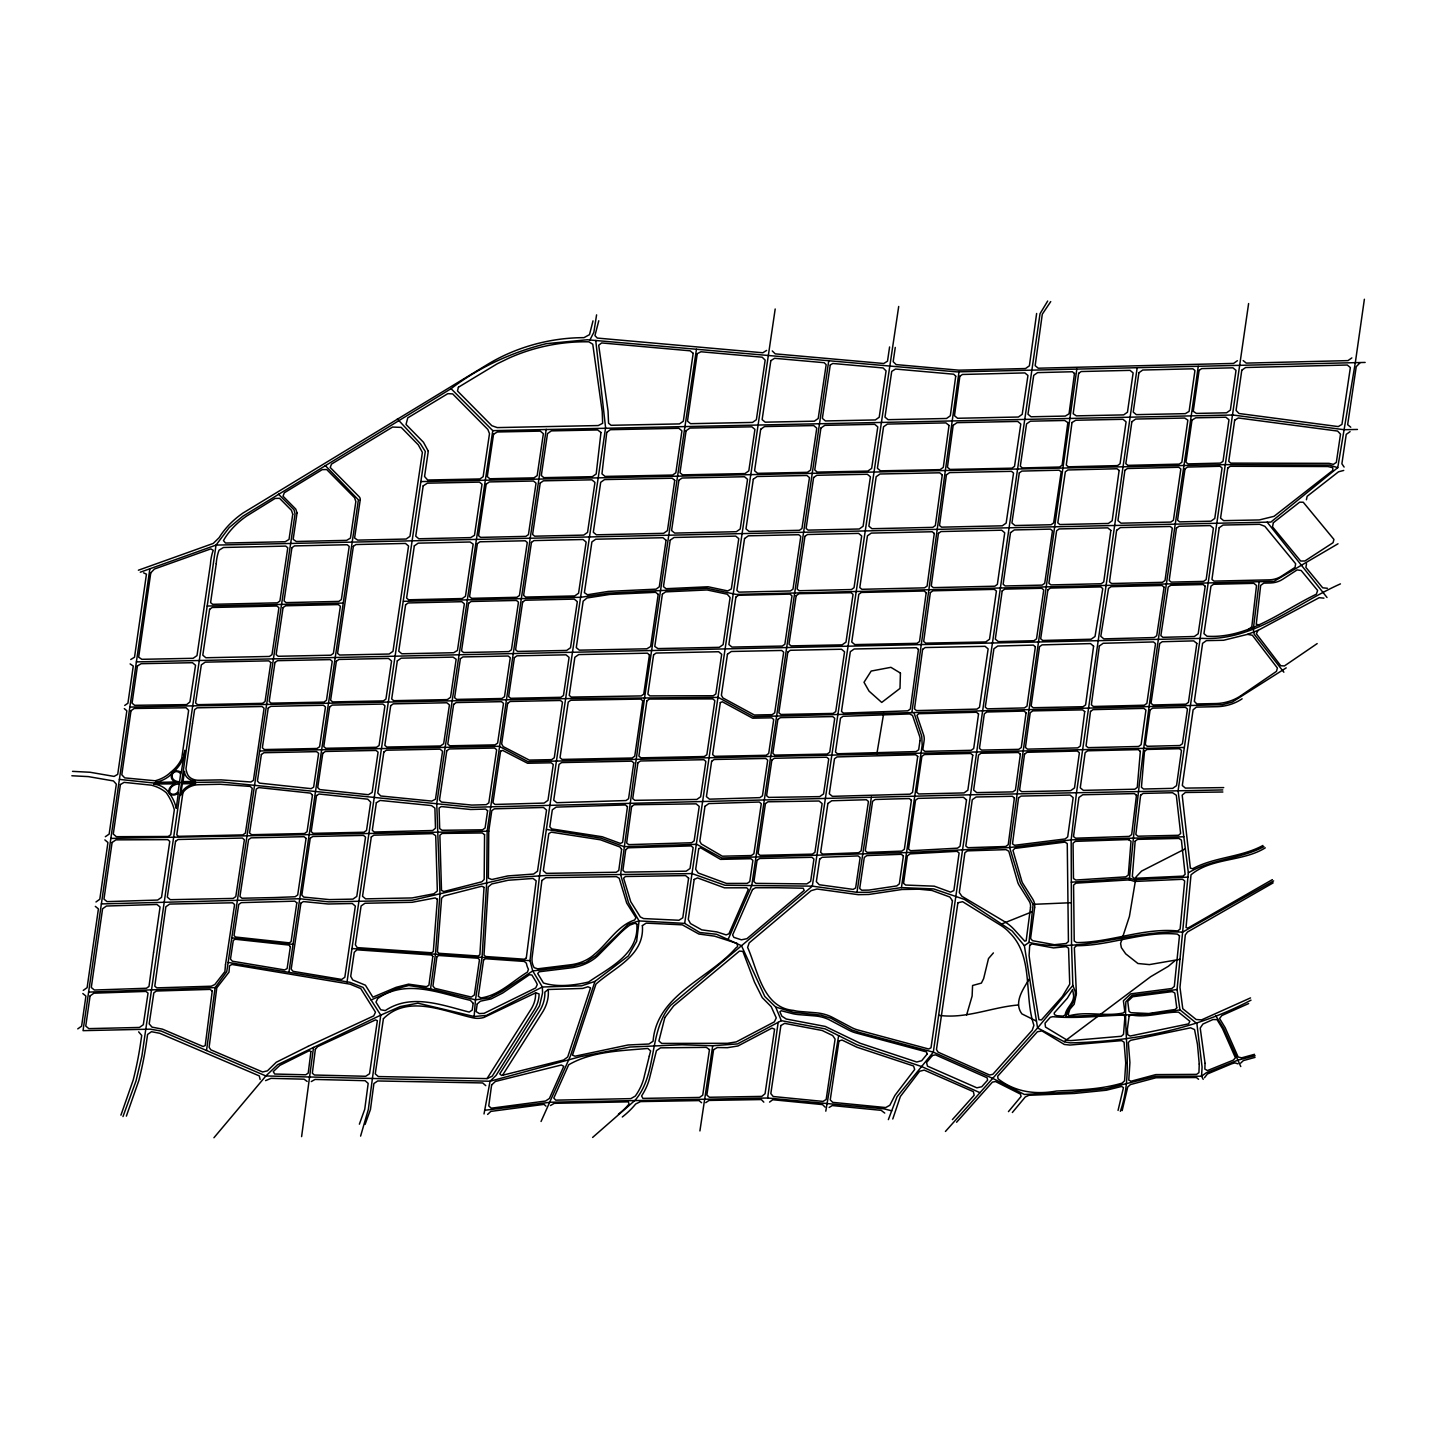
<?xml version="1.0" encoding="UTF-8"?>
<svg xmlns="http://www.w3.org/2000/svg" width="1437" height="1437" viewBox="0 0 1437 1437"><rect width="100%" height="100%" fill="white"/><g stroke="black" fill="none" stroke-linecap="round" stroke-linejoin="round"><path stroke-width="1.5" d="M546.222 429.268L487.143 831.233L486.676 882.929L482.06 957.401L475.467 999.847L474.138 1016.498L486.389 1015.438L542.36 987.003L581.644 985.818L594.972 981.399L628.31 955.964L636.663 941.253L639.07 920.919L628.508 902.67L620.604 874.522L644.548 697.987L696.46 349.245M1187.932 877.109L1134.835 879.749L1129.518 878.223C1145.145 706.699 1174.55 536.845 1198.26 366.291M1203.2 1079.349L1201.548 1076.205L1202.086 1067.044L1196.895 1023.611L1179.921 1009.798L1177.065 989.536L1188.345 872.798L1178.089 790.781L1248.609 303.548M945.438 1131.458L1037.586 1027.976L1024.383 945.726L1028.964 942.403L1033.131 904.34L1020.468 883.054L1009.636 847.543L1076.816 369.093M313.517 1047.447L301.608 1136.613M484.018 1113.962L490.053 1081.253L496.034 1075.451L539.54 1005.828L542.575 992.913L542.36 987.003L532.732 970.927L529.984 960.652L539.504 875.905L605.588 427.723L595.744 340.497M1259.153 581.698L1253.315 629.101L1254.142 634.184L1283.87 672.211M526.337 957.671L536.181 880.827L533.037 878.456L508.105 880.27L491.777 883.953L488.203 886.916L484.018 955.084L485.634 956.521L524.415 959.215L526.283 958.012M911.866 712.608L959 371.824M1036.634 313.482L1029.395 365.806L1025.533 368.537L958.838 370.171L896.149 364.603L893.167 361.675L895.269 347.431M206.515 1050.501L215.137 987.596L226.741 971.699L295.07 513.871L293.992 509.776L278.491 494.166M484.7 1110.28L550.605 1102.215L767.645 1098.012L778.153 1022.354M979.962 1092.695L921.602 1066.541L857.009 1044.789L825.107 1028.856L781.333 1020.665L775.693 1007.068L764.807 996.47L741.492 945.726L716.56 934.266L699.801 932.505L684.659 923.38L639.07 920.919L628.364 924.081L595.87 955.677L585.703 962.485L573.525 965.969L532.732 970.927L501.782 991.53L489.532 997.799L475.467 999.847L430.543 988.89L435.483 953.97L439.973 893.796L436.74 803.534L492.765 430.651L451.074 388.673L242.781 516.278L229.148 527.648L216.035 545.09L141.904 1056.015L136.03 1080.911L122.971 1116.585M898.7 306.476L812.318 886.144L670.684 1005.307C648.033 1031.964 657.93 1073.726 635.136 1100.221L592.619 1137.439M1137.188 367.692L1076.493 792.757L1071.176 839.855L1071.535 944.558L1072.846 985.441L1075.074 991.153C1077.391 1001.823 1067.242 1007.319 1066.092 1016.857C1104.083 1013.534 1142.11 1017.414 1179.921 1009.798M1364.378 299.255L1355.325 362.645L1337.739 467.654L1270.883 522.08L216.035 545.09L140.287 572.213M149.861 568.801L83.041 1030.652L150.31 1029.161L161.16 1031.047L265.881 1075.954L490.053 1081.253L580.332 1056.662L629.999 1047.034L682.054 1044.753L712.698 1045.759L737.558 1043.909L781.333 1020.665M288.909 972.328L358.406 499.878L325.301 465.552M828.754 360.741L751.767 885.533L728.056 939.547M101.362 903.927L299.722 898.736L328.642 901.861L412.257 900.245L508.159 877.935L545.952 875.492L692.023 873.588L724.984 885.264L812.318 886.144L856.973 892.341L869.223 892.251L901.43 887.599L922.177 745.228L921.764 736.283L913.95 712.554M347.035 981.848L425.298 451.505L420.484 443.835L397.384 418.939M684.659 923.38L775.19 308.991M699.909 1130.937L712.698 1045.759M889.593 346.946L887.509 361.172L883.737 363.507L775.244 353.861L772.262 350.933M856.973 892.341L871.379 797.14M596.589 314.865L593.84 332.288L589.906 339.994M876.786 754.299L883.683 713.327M825.79 1111.178L838.669 1035.628M1306.52 563.807L1305.892 567.417L1322.669 587.805L1327.411 588.272M593.014 320.846L589.511 334.641L583.979 337.659A140.269 102.745 -13.1 0 0 487.862 364.226L242.871 513.117A86.471 63.336 -13.1 0 0 219.125 537.672L213.269 543.42L138.383 570.22M598.78 320.756L594.936 335.611L597.307 338.072L762.831 352.766L766.604 350.43M1306.413 499.753L1307.131 496.322L1338.512 471.803L1343.721 470.438M1120.357 1111.322C1133.057 1075.594 1123.95 1038.34 1125.872 1001.733L1131.889 995.338L1177.065 989.536M1118.058 1110.442L1123.447 1087.629L1121.596 1086.444L1106.31 1090.234L1074.463 1093.449L1028.91 1095.299L1025.282 1096.97L1012.349 1112.507M1122.153 1110.621L1127.758 1086.947L1130.452 1084.576L1155.959 1077.768L1196.428 1077.534L1198.548 1079.277M892.772 1118.992L900.37 1096.485L919.59 1071.284L924.242 1070.098L973.406 1091.689L974.16 1095.245L952.408 1119.603M360.597 1136.11L368.339 1109.436L380.751 1015.133L363.058 987.417L349.856 982.297L228.124 962.395M966.616 1014.971L972.113 996.092L972.58 985.495L981.381 983.106L983.644 978.597L988.494 958.569L993.398 952.911M594.972 981.399L570.435 1055.926L541.048 1121.489M120.924 1115.166L133.174 1080.121A597.217 437.477 -13.1 0 0 140.521 1043.585L141.724 1035.43L138.635 1031.856M126.366 1116.118L138.832 1080.516A603.073 441.788 -13.1 0 0 146.287 1043.478L147.598 1034.424L151.46 1031.694L159.723 1033.293L259.289 1075.9L260.133 1079.456M359.376 1124.183L364.747 1109.256L368.177 1083.408L365.106 1080.678L315.026 1079.438L311.272 1081.558M365.106 1124.381L370.459 1109.472L373.907 1083.534L377.697 1080.965L482.688 1082.941L485.76 1085.636M888.353 1119.621L897.065 1096.7L933.314 1052.153L1040.029 313.715L1047.681 301.034M1323.944 598.151L1319.202 597.684L1258.004 630.394L1256.351 633.789L1280.744 665.744L1284.409 665.96L1317.172 643.596M1174.909 960.76L1168.299 966.329L1150.678 976.693L1064.134 1041.627M1029.323 978.92C1023.27 988.943 1013.372 1002.523 1021.905 1013.893L1036.4 1021.078M487.017 1078.612L530.9 1009.457A43.451 31.83 -13.1 0 0 535.552 992.913M502.519 1075.253L542.27 1012.618A56.366 41.278 -13.1 0 0 548.162 989.5L582.721 988.422L587.913 986.77L590.535 987.884L567.705 1056.985L563.573 1060.021L501.603 1075.487L499.753 1073.852L539.162 1011.756A52.846 38.709 -13.1 0 0 544.857 992.105L548.09 989.5M1050.734 301.59L1042.292 314.2L1035.161 365.663L1038.232 368.213L1233.557 363.417L1237.401 360.705M1204.457 1077.732L1207.403 1073.978L1231.707 1063.793L1234.958 1062.895L1237.94 1063.847M1072.846 985.441L1037.586 1027.976L1064.709 1041.933L1070.152 1042.885C1132.625 1041.484 1195.404 1029.628 1251.016 1000.152M1008.451 1111.627L1021.078 1096.467L1020.486 1094.114L995.536 1081.54L992.428 1082.115L956.593 1122.243M213.933 1137.745L265.881 1075.954L277.628 1064.691L380.751 1015.133L400.115 1006.583L417.933 1003.188L474.138 1016.498M1359.941 362.878L1356.241 366.651L1347.655 424.705L1350.744 427.22M1240.688 1063.093L1243.364 1060.596L1255.04 1057.381M487.61 1114.411L490.861 1111.394L544.03 1104.37L545.952 1106.131M1248.142 629.783L1251.807 626.748L1256.513 585.488L1253.872 583.35L1213.546 584.284L1210.978 586.098L1203.955 633.663L1207.026 636.232C1247.981 638.782 1281.517 611.012 1316.346 594.199L1317.639 590.481L1301.168 570.489L1297.108 569.914L1282.666 579.291A17.621 12.897 -13.1 0 1 1270.559 582.973L1263.788 583.135L1260.662 585.398L1256.243 624.251L1259.01 624.844M769.567 1102.089L772.765 1099.736L822.575 1104.604L825.054 1107.083M83.274 990.38L87.118 987.632L98.417 908.902L95.327 906.37M95.974 901.969L99.8 899.239L107.937 842.513L104.865 839.891M1350.079 431.621L1346.235 434.369L1341.889 463.774L1344.116 467.061M77.76 1028.874L81.604 1026.162L85.915 996.075L82.825 993.542M1351.84 357.903L1347.978 360.615L1246.256 363.112L1243.167 360.561M124.732 705.441L127.929 703.214L133.264 666.049L130.12 663.912M705.747 1102.682L708.962 1100.437L761.323 1099.556L763.819 1102.143M105.332 836.729L109.158 834.089L116.325 784.153L113.433 780.938L88.358 776.609L71.85 775.764M1286.205 667.864L1232.227 702.1L1222.564 704.687L753.383 716.65L718.284 697.394L567.13 698.598L129.851 707.076M829.131 1107.478L832.257 1105.556L881.15 1110.334L884.743 1113.082M130.749 659.511L134.521 657.248L146.448 574.189L143.574 572.842M1338.009 543.779L1273.99 581.338L736.121 594.415L707.04 588.29L608.767 593.122L580.871 597.271L403.528 601.331M550.443 1105.538L554.287 1103.329L628.328 1101.838L629.047 1104.047A63.623 46.613 -13.1 0 1 618.431 1114.16M1272.374 879.624L1187.824 928.122L1186.028 927.494L1191.022 874.81C1211.319 857.566 1242.843 861.877 1265.278 847.848M1273.164 882.857L1187.465 932.02L1185.309 934.912L1179.975 987.345L1182.777 1008.72L1196.177 1019.516L1201.548 1019.875L1250.531 997.907M1273.631 880.899L1182.615 932.128C1130.973 929.883 1080.462 954.15 1028.964 942.403M1340.434 583.889C1295.617 603.72 1254.178 641.153 1202.571 638.369L136.389 661.9M1188.345 872.798C1211.66 858.823 1240.239 859.236 1263.931 846.662M307.967 1046.405L276.281 1062.23L267.444 1070.834L262.612 1071.984L210.79 1049.818L209.119 1047.25L216.789 987.848L228.986 972.166L229.525 965.844L231.86 964.461L350.179 984.183L360.759 988.584L375.488 1012.205L373.746 1015.887L308.165 1046.298M1262.943 845.477C1241.065 857.368 1214.588 856.883 1192.584 868.756L1190.357 868.092L1182.184 795.11L1185.345 792.488L1222.869 792.003M1185.345 848.764L1141.589 871.073L1136.056 876.929L1129.428 916.393L1120.591 943.444L1121.363 947.63L1125.692 953.827L1137.924 963.508L1149.384 964.604L1179.993 959.323M1248.645 1003.547L1221.809 1015.564L1219.564 1018.492L1225.168 1027.689L1238.155 1057.039L1241.694 1057.83L1254.519 1054.309M371.087 999.972L396.594 988.71L408.791 985.495L430.543 988.89M265.594 1080.624L271.018 1078.361L304.051 1079.169L307.159 1081.45M1001.93 923.883L1032.323 911.687M1247.603 634.346L1252.381 635.28L1277.403 668.043L1276.451 671.384L1240.903 695.67A35.224 25.812 -13.1 0 1 1215.774 703.555L1196.841 703.95L1194.345 701.364L1202.589 643.327L1206.397 640.633L1223.588 640.273L1247.603 634.346L1258.004 630.394M1255.112 1055.728L1237.904 1060.147L1206.272 1072.774L1201.548 1076.205L1155.438 1076.349L1106.436 1088.635L1071.409 1092.12L1024.347 1094.455L992.716 1078.361L933.314 1052.153L859.506 1032.484L851.997 1030.006L830.873 1018.204L820.958 1015.115L793.745 1012.402L775.693 1007.068M1018.42 1004.984C991.512 1007.193 966.041 1019.192 938.63 1015.294M1071.319 882.192L1129.518 878.223M1033.131 904.34L1071.391 902.705M88.609 992.105L215.137 987.596M1128.835 839.549L1075.343 841.363L1073.062 843.178L1073.475 878.51L1075.828 880.037L1125.854 876.839L1128.314 875.007L1131.009 841.238L1128.386 839.567M1129.913 879.857L1075.864 883.162L1073.565 885.12L1074.229 941.019L1076.564 942.582C1110.891 942.474 1142.972 927.673 1177.639 930.942L1180.118 929.092L1184.681 880.953L1182.525 879.3L1134.709 881.456L1129.123 879.749M1183.837 836.765L1071.176 839.855L1009.636 847.543L906.585 852.572L721.769 857.997L696.694 844.309L624.143 846.68L601.151 838.22L546.473 829.436M492.765 430.651L1232.892 415.006L1344.098 429.717L1357.444 429.447M1365.15 362.429L956.898 371.878L587.302 339.761L546.222 343.677A202.725 148.496 -13.1 0 0 451.074 388.673M207.197 606.037L343.227 603.073M259.684 750.976L499.214 746.306L528.026 761.682L1184.106 747.474M901.43 887.599L933.637 888.91L964.335 899.364L1012.169 931.032L1024.383 945.726M420.915 481.593L1225.312 464.636L1329.333 465.103L1337.739 467.654M1222.779 789.937L970.496 794.787L472.037 807.307L221.855 782.033L153.005 782.931L119.379 779.393M110.847 838.418L487.143 831.233M1223.713 787.602L1185.381 788.105L1182.31 785.518L1193.105 709.806L1196.374 707.112L1216.977 706.681A35.224 25.812 -13.1 0 0 1242.125 698.795M72.515 771.364L90.1 772.262L114.08 776.411L117.726 774.345L126.851 710.776L124.283 708.621M352.011 948.546L529.984 960.652M767.645 1098.012L883.971 1108.843L891.694 1110.801M231.788 937.876L293.022 944.378M701.597 1102.754L699.047 1100.598L640.561 1101.586L635.693 1103.975A83.202 60.965 -13.1 0 1 622.293 1116.998M1267.183 522.17L1327.016 597.487M1215.594 1015.51L1223.713 1028.551L1240.778 1066.541M484.556 834.663L484.179 879.444L481.898 881.779L443.835 891.533L441.5 890.383L439.884 835.202L442.129 833.442L482.275 832.957L484.556 834.663M488.76 831.107L488.364 878.133L491.777 879.534L507.8 875.923L533.63 874.055L537.51 871.163L546.545 810.019L543.455 807.468L494.364 808.833L491.795 810.666L488.742 831.269M900.424 673.073L899.993 688.413L881.725 702.424L869.044 691.143L864.014 682.288L871.163 671.061L890.904 667.325L900.424 673.073M1199.248 1064.063L1198.943 1072.613L1196.59 1074.373L1155.779 1074.607L1130.937 1081.253L1128.781 1080.103L1129.913 1062.5L1128.314 1042.49L1130.488 1040.352L1190.59 1027.814L1194.542 1029.557L1197.452 1044.232L1199.248 1064.063M1205.05 1063.38L1204.853 1069.074L1207.439 1070.565L1233.305 1060.147L1235.425 1057.776L1222.546 1028.676L1217.031 1019.623L1212.954 1019.534L1202.877 1024.06L1200.218 1028.03L1205.05 1063.38M484.018 887.383L479.886 954.797L478.108 956L439.021 953.288L437.423 951.851L441.59 898.269L443.997 895.934L481.844 886.216L484.018 887.383M600.971 432.501L596.193 473.976L592.349 476.671L543.869 477.659L541.318 475.521L547.515 433.597L551.359 430.884L597.666 429.95L600.971 432.501M606.755 432.393L601.959 473.851L605.031 476.419L672.642 475.054L675.839 472.791L681.928 430.866L678.839 428.298L610.366 429.699L606.755 432.393M1125.728 1062.949L1124.578 1080.786L1122.189 1083.103C1100.94 1089.426 1078.576 1090.018 1056.59 1091.024C1035.736 1094.814 1014.989 1092.156 998.032 1078.756L997.673 1076.241L1037.406 1031.73L1042.005 1030.94L1064.296 1044.448L1069.864 1045.058L1121.632 1040.622L1124.075 1042.202L1125.728 1062.949M437.369 899.239L433.309 951.563L431.495 952.767L357.238 947.612L355.37 944.81L361.1 905.957L364.962 903.262L412.15 902.292L435.195 897.927L437.369 899.239M1135.158 841.166L1132.32 876.678L1134.494 878.33L1182.992 876.139L1185.13 874.325L1181.394 840.088L1178.897 838.436L1137.601 839.37L1135.158 841.166M225.483 964.748L224.891 971.592L214.796 984.543L211.239 986.213L156.831 987.866L154.783 986.177L165.848 906.783L169.674 904.071L232.56 902.795L234.59 904.52L225.483 964.748M1140.349 751.353L1137.278 787.404L1134.817 789.218L1083.354 790.368L1080.265 787.817L1085.151 752.611L1087.701 750.797L1138.194 749.647L1140.349 751.353M1144.499 751.246L1141.427 787.314L1143.583 789.021L1172.7 788.356L1176.544 785.644L1181.483 750.401L1179.418 748.695L1146.96 749.449L1144.499 751.246M1179.472 935.774L1174.298 986.465L1171.802 988.512L1130.793 993.847L1123.393 1000.745L1124.794 1011.504L1123.213 1012.977C1105.34 1016.803 1087.306 1010.965 1069.451 1015.725L1068.14 1014.63L1069.846 1009.259L1074.158 1004.265L1076.385 993.883L1074.355 947.63L1076.618 945.708C1110.837 945.654 1142.792 930.871 1177.334 934.104L1179.472 935.774M1136.469 795.308L1131.691 834.556L1129.177 836.406L1075.559 838.202L1073.493 836.532L1078.918 797.481L1082.744 794.769L1134.368 793.601L1136.469 795.308M1140.619 795.218L1135.841 834.502L1137.942 836.208L1178.538 835.292L1180.639 833.514L1176.31 795.236L1172.556 792.739L1143.133 793.404L1140.619 795.218M310.931 1051.489L308.219 1073.098L305.704 1074.804L274.701 1074.032L273.264 1071.607L279.784 1065.41L309.099 1050.752L310.931 1051.489M315.332 1049.369L312.35 1073.205L314.416 1075.02L365.716 1076.277L369.543 1073.726L377.374 1020.683L375.542 1019.893L317.649 1046.639L315.332 1049.369M541.893 880.486L532.103 957.509A29.351 21.501 -13.1 0 0 534.133 967.658L537.689 968.825L570.723 964.766A34.057 24.95 -13.1 0 0 594.72 954.078C608.049 943.103 617.551 925.59 634.669 919.985L635.926 917.686L626.712 903.083L619.221 878.258L616.419 876.642L545.773 877.738L541.893 880.486M1084.719 711.584L1080.283 746.072L1077.75 747.887L1027.509 749.144L1025.443 747.438L1030.221 712.698L1032.772 710.884L1082.636 709.878L1084.719 711.584M1090.485 711.459L1086.049 745.947L1088.132 747.635L1138.553 746.486L1141.104 744.671L1145.936 710.058L1143.87 708.369L1093.018 709.644L1090.485 711.459M212.227 991.081L205.204 1045.561L203.084 1046.513L162.507 1029.161L152.017 1027.132L149.197 1023.862L153.831 992.859L156.382 991.027L210.143 989.392L212.227 991.081M153.579 952.228L148.999 986.429L146.43 988.261L94.375 990.021L91.285 987.488L102.584 908.777L106.428 906.028L156.974 904.466L160.064 906.998L153.579 952.228M1014.378 797.984L1008.235 844.669L1005.702 846.501L967.891 847.704L965.826 846.034L972.274 799.708L976.1 796.996L1012.313 796.26L1014.378 797.984M1018.528 797.894L1012.492 843.842L1014.576 845.297L1065.122 838.957L1067.691 836.891L1073.152 797.607L1070.062 795.056L1021.078 796.08L1018.528 797.894M1030.509 907.519L1026.162 940.732L1024.707 941.145L1014.396 929.757A64.575 47.313 -13.1 0 0 1003.475 920.973L961.91 896.293L959.323 892.575L964.892 852.698L967.442 850.866L1006.026 849.644L1008.792 851.225L1017.701 882.192A23.477 17.208 -13.1 0 0 1019.138 885.3L1029.09 901.071A17.621 12.897 -13.1 0 1 1030.509 907.519M1029.7 945.312L1029.09 955.605L1033.365 985.836L1038.933 1019.695L1041.412 1019.929L1062.356 996.488L1069.739 984.183L1068.553 948.151L1066.182 946.642L1053.537 947.917L1032.089 943.965L1029.7 945.312M1034.622 907.717L1030.58 938.523L1032.52 940.678L1054.327 944.702L1066.128 943.516L1068.427 941.54L1067.26 843.555L1064.925 842.118L1014.809 848.405L1012.941 850.363L1021.815 881.186A17.621 12.897 -13.1 0 0 1022.893 883.521L1032.736 899.113A23.477 17.208 -13.1 0 1 1034.622 907.717M179.23 783.991L178.439 789.901A5.191 3.808 -13.1 0 1 174.2 794.248A4.383 3.215 -13.1 0 1 169.889 790.278A7.957 5.838 -13.1 0 1 179.23 783.991M1124.973 1016.264L1123.5 1034.406L1121.309 1036.275L1070.691 1040.622L1067.26 1040.244L1045.489 1027.06L1045.022 1023.216L1050.339 1017.252L1052.818 1016.677C1075.882 1018.797 1099.97 1015.743 1123.393 1015.133L1124.973 1016.264M1129.123 1016.157L1127.344 1029.413L1127.74 1034.73L1130.183 1036.041L1188.633 1023.845L1189.854 1021.276L1178.52 1012.133C1162.856 1011.935 1146.995 1018.114 1131.009 1014.917L1129.123 1016.157M178.35 792.775L176.248 808.384A69.497 50.906 -13.1 0 0 168.093 791.715A24.896 18.232 -13.1 0 0 153.615 783.991L175.08 783.866A9.376 6.862 -13.1 0 0 169.081 792.721A5.209 3.808 -13.1 0 0 173.284 795.038A5.209 3.808 -13.1 0 0 178.35 792.775M1067.853 422.604L1062.123 465.211L1059.572 467.025L1022.354 467.923L1020.306 466.217L1026.557 423.879L1030.401 421.185L1064.691 420.484L1067.853 422.604M1074.481 373.458L1069.038 413.82L1065.284 416.083L1031.047 416.784L1027.976 414.215L1033.724 375.344L1037.586 372.614L1072.397 371.752L1074.481 373.458M1072.002 422.532L1066.272 465.103L1068.356 466.809L1117.501 465.606L1120.052 463.792L1126.087 421.867L1122.998 419.299L1075.756 420.251L1072.002 422.532M1078.63 373.351L1073.188 413.73L1076.349 415.868L1123.644 414.898L1127.47 412.203L1133.128 372.901L1130.039 370.351L1081.181 371.536L1078.63 373.351M1196.823 643.435L1188.453 702.352L1185.884 704.166L1153.085 704.992L1151.037 703.286L1159.695 643.525L1162.246 641.71L1193.716 640.884L1196.823 643.435M180.613 774.004L179.571 781.692A8.353 6.125 -13.1 0 1 172.206 775.226A4.401 3.215 -13.1 0 1 176.176 771.543A5.91 4.329 -13.1 0 1 180.613 774.004M432.824 956.413L428.909 985.243L426.466 986.68L408.575 984.147L396.163 987.309L372.866 997.17L365.411 985.207L352.712 979.944L350.718 976.316L354.256 952.3L356.915 949.821L431.316 954.976L432.824 956.413M436.92 956.701L432.95 986.051L434.818 988.315L471.318 997.062L474.372 994.979L479.473 959.665L477.964 958.228L438.806 955.497L436.92 956.701M491.616 1084.953L488.76 1105.951L491.292 1108.196L545.521 1101.029L549.383 1098.497L563.771 1066.326L561.31 1065.015L495.388 1081.468L491.616 1084.953M621.628 849.447L618.772 870.481L616.222 872.259L546.365 873.355L543.312 870.768L548.808 833.586L551.251 832.167L600.432 839.801L619.904 846.968L621.628 849.447M627.466 806.642L622.598 842.405L620.389 843.429L602.247 836.765L551.736 828.915L549.796 826.832L552.311 809.857L556.155 807.109L625.382 804.954L627.466 806.642M625.742 849.626L622.922 870.409L624.987 872.133L686.203 871.181L690.047 868.487L693.137 847.596L691.089 845.908L628.292 847.794L625.742 849.626M631.615 806.516L626.658 842.944L628.723 844.633L691.556 842.747L694.125 840.914L699.226 806.426L696.155 803.84L634.148 804.738L631.615 806.516M918.459 649.434L910.339 709.016L907.789 710.848L843.537 713.111L841.489 711.441L850.327 651.697L854.171 648.985L916.393 647.728L918.459 649.434M926.2 592.709L919.536 641.531L917.004 643.327L854.817 644.602L851.746 642.034L858.805 594.271L861.374 592.457L924.135 591.002L926.2 592.709M934.284 533.45L927.116 586.027L924.566 587.841L861.841 589.296L859.793 587.589L867.445 535.803L871.289 533.091L932.218 531.744L934.284 533.45M942.259 474.928L935.361 525.547L932.811 527.361L871.936 528.708L868.864 526.14L876.175 476.707L880.019 473.994L939.69 472.791L942.259 474.928M949.013 425.46L943.301 467.366L940.121 469.63L880.486 470.833L877.414 468.264L883.557 426.789L887.401 424.077L945.923 422.891L949.013 425.46M955.731 376.171L950.324 415.796L946.516 418.49L888.048 419.676L884.976 417.125L891.73 371.375L895.502 369.04L953.737 374.213L955.731 376.171M922.608 649.344L914.489 708.908L916.555 710.596L976.944 709.106L979.513 707.291L988.135 648.895L985.063 646.327L925.159 647.548L922.608 649.344M930.35 592.601L923.686 641.441L925.751 643.147L985.692 641.944L989.536 639.231L996.416 591.074L994.35 589.368L932.9 590.805L930.35 592.601M938.433 533.361L931.266 585.937L933.332 587.625L994.817 586.206L997.368 584.392L1004.732 532.768L1001.661 530.199L940.984 531.546L938.433 533.361M946.408 474.839L939.511 525.457L941.576 527.163L1002.29 525.816L1006.151 523.104L1013.552 473.042L1011.504 471.336L949.606 472.593L946.408 474.839M953.162 425.37L947.45 467.294L950.037 469.432L1011.971 468.175L1014.522 466.36L1020.791 424.005L1017.719 421.436L956.988 422.658L953.162 425.37M959.862 376.278L954.473 415.706L957.581 418.275L1018.366 417.035L1022.21 414.341L1027.958 375.47L1024.886 372.919L962.413 374.464L959.862 376.278M1093.593 646.147L1085.6 704.92L1083.049 706.717L1033.203 707.722L1031.155 706.016L1039.526 646.686L1042.076 644.872L1090.503 643.596L1093.593 646.147M1099.359 645.985L1091.366 704.777L1093.431 706.483L1144.319 705.208L1146.888 703.394L1155.528 643.632L1153.48 641.944L1103.185 643.273L1099.359 645.985M1073.475 994.099C1074.876 1002.864 1066.236 1007.032 1065.158 1014.935L1063.039 1016.121L1056.86 1015.69L1054.542 1014.756L1054.147 1013.013L1067.35 998.212L1072.559 989.536L1073.475 994.099M907.358 855.913L903.568 883.324L905.633 885.048L934.284 886.18L950.54 892.126L953.863 890.581L959.108 852.967L957.042 851.333L910.106 853.883L907.358 855.913M1020.378 754.209L1015.438 790.063L1012.905 791.877L976.729 792.613L973.639 790.045L978.525 755.054L981.076 753.257L1018.312 752.503L1020.378 754.209M1026.072 712.788L1021.294 747.527L1018.743 749.342L981.525 750.096L979.459 748.39L984.309 713.812L986.86 711.998L1024.006 711.081L1026.072 712.788M1024.527 754.12L1019.605 789.991L1021.653 791.697L1070.673 790.655L1074.499 787.943L1079.385 752.754L1077.319 751.048L1027.078 752.305L1024.527 754.12M1110.855 530.415L1103.742 581.931L1101.191 583.745L1050.932 584.913L1048.884 583.206L1056.626 530.738L1059.195 528.924L1107.747 527.846L1110.855 530.415M1119.118 470.474L1112.184 520.751L1108.358 523.463L1059.841 524.541L1057.794 522.834L1065.338 471.785L1067.907 469.971L1117.052 468.767L1119.118 470.474M1116.621 530.289L1109.508 581.805L1111.573 583.512L1162.479 582.326L1165.03 580.512L1172.305 528.169L1170.239 526.463L1120.429 527.577L1116.621 530.289M1124.884 470.33L1117.95 520.625L1121.04 523.176L1170.868 522.08L1173.418 520.266L1180.855 468.983L1178.807 467.276L1127.434 468.516L1124.884 470.33M1176.454 528.08L1169.179 580.422L1171.245 582.129L1203.613 581.374L1206.164 579.56L1213.385 528.133L1210.295 525.583L1179.005 526.265L1176.454 528.08M184.439 771.453L183.02 781.62L195.504 781.369A16.112 11.801 -13.1 0 1 184.439 771.453M952.444 900.748L930.996 1047.789L928.661 1048.992L857.314 1029.826A34.057 24.95 -13.1 0 1 851.476 1027.455L832.706 1017.486A42.266 30.967 -13.1 0 0 815.749 1012.762L799.87 1011.486A34.057 24.95 -13.1 0 1 793.511 1010.409C762.598 1007.858 757.712 969.831 747.617 947.414L749.18 942.888L811.169 890.635L816.97 889L858.248 894.676L868.81 894.461L902.041 889.485L918.944 889.198L931.948 890.455L949.857 897.029L952.444 900.748M966.508 799.87L960.042 846.285L957.473 848.171L910.573 850.722L908.507 849.087L915.549 800.175L918.117 798.379L963.419 797.301L966.508 799.87M972.759 755.179L967.855 790.206L964.029 792.919L918.746 793.978L916.698 792.272L921.871 756.347L924.422 754.533L970.711 753.473L972.759 755.179M978.543 713.955L973.711 748.497L971.143 750.312L924.889 751.371L922.823 749.665L924.099 740.809A23.477 17.208 -13.1 0 0 923.56 734.792L916.968 715.392L918.71 713.704L976.477 712.267L978.543 713.955M957.904 902.741L936.475 1049.549L938.092 1052.153L989.608 1075.02L992.859 1074.301L1032.251 1030.185L1033.904 1025.317C1023.755 995.518 1033.957 956.431 1009.475 932.559A58.701 43.002 -13.1 0 0 999.541 924.584L962.628 901.7L957.904 902.741M1150.085 709.968L1145.253 744.582L1147.319 746.288L1179.867 745.534L1182.417 743.737L1187.465 709.034L1185.417 707.327L1152.636 708.154L1150.085 709.968M1219.187 527.756L1211.948 579.434L1213.996 581.123L1269.41 579.847A17.621 12.897 -13.1 0 0 1281.517 576.165L1295.024 567.399L1295.653 563.771L1264.847 526.319L1259.656 524.307L1223.031 525.044L1219.187 527.756M1035.376 646.794L1027.006 706.106L1024.437 707.92L987.327 708.836L985.279 707.148L993.901 648.77L997.745 646.039L1033.311 645.105L1035.376 646.794M90.082 995.931L85.753 1026.072L88.825 1028.623L139.443 1027.455L143.305 1024.743L148.047 993.111L145.981 991.422L93.908 993.183L90.082 995.931M112.086 842.495L103.967 899.113L107.056 901.628L157.639 900.065L161.537 897.335L169.782 841.381L167.734 839.639L115.912 839.855L112.086 842.495M120.403 784.548L113.289 834.071L116.361 836.693L168.183 836.478L170.752 834.699L174.326 809.803A95.578 70.018 -13.1 0 0 166.315 792.775A41.942 30.716 -13.1 0 0 151.424 785.177L124.085 782.357L120.403 784.548M131.001 710.722L121.804 774.794L124.732 777.884L155.178 780.776A28.039 20.531 -13.1 0 0 170.59 772.334A40.667 29.8 -13.1 0 0 181.727 758.359L188.642 710.363L186.163 707.776L134.18 708.477L131.001 710.722M137.413 665.96L132.078 703.16L134.647 705.316L186.648 704.615L189.935 701.939L195.54 665.277L192.486 662.708L141.185 663.696L137.413 665.96M150.777 572.824L138.671 657.176L141.814 659.314L193.133 658.308L196.995 655.613L210.467 564.058A86.471 63.336 -13.1 0 1 212.263 553.281L213.233 550.335L210.808 548.898L154.46 569.016L150.777 572.824M175.548 841.31L167.303 897.119L170.338 899.688L233.225 898.412L235.794 896.598L244.38 839.765L242.35 838.058L178.098 839.495L175.548 841.31M192.486 723.565L185.984 768.741A42.032 30.788 -13.1 0 0 187.259 773.645A13.885 10.167 -13.1 0 0 199.42 780.273L221.011 779.86L250.882 781.997L253.415 780.399L264.067 708.225L262.019 706.501L197.156 707.83L194.588 709.627L192.486 723.565M473.168 1003.295L472.198 1010.103L469.198 1012.079C441.824 1005.128 411.359 993.147 385.278 1010.57L380.733 1009.78L375.955 1002.11L377.751 998.499C406.455 978.507 440.027 993.47 470.33 1000.332L473.168 1003.295M477.21 1003.996L476.114 1011.558L479.275 1013.57L484.107 1013.319L535.732 987.92L537.276 984.543A46.972 34.398 -13.1 0 0 535.3 980.609L531.87 974.969L529.409 974.753L502.788 992.967L491.149 998.913L480.389 1001.194L477.21 1003.996M903.388 855.967L899.364 883.809L896.796 885.91L868.972 890.078L861.751 890.221L859.703 888.515L864.284 857.44L866.852 855.59L901.322 854.297L903.388 855.967M911.399 800.283L904.34 849.285L901.771 851.117L867.319 852.428L865.272 850.758L872.582 801.307L875.151 799.493L894.119 798.936L909.352 798.577L911.399 800.283M917.722 756.437L912.531 792.38L909.98 794.176L832.4 796.349L829.311 793.817L834.502 758.754L837.07 756.922L915.656 754.73L917.722 756.437M919.985 740.684L918.674 749.773L916.123 751.569L837.537 753.76L835.49 752.072L840.501 718.123L843.07 716.291L909.675 713.938L912.549 715.482L919.59 736.175A17.621 12.897 -13.1 0 1 919.985 740.684M1002.182 590.948L995.302 639.106L998.392 641.638L1033.957 640.704L1036.526 638.89L1043.747 589.978L1041.699 588.272L1004.732 589.134L1002.182 590.948M1010.498 532.642L1003.134 584.266L1005.182 585.973L1042.166 585.11L1044.735 583.296L1052.477 530.828L1050.429 529.121L1014.342 529.93L1010.498 532.642M1131.853 421.742L1125.818 463.666L1127.883 465.354L1179.256 464.115L1181.825 462.301L1187.842 420.179L1184.699 418.041L1135.679 419.047L1131.853 421.742M1138.894 372.758L1133.236 412.078L1136.326 414.646L1185.327 413.658L1189.1 411.395L1194.955 370.495L1192.89 368.806L1142.738 370.027L1138.894 372.758M1191.992 420.089L1185.974 462.193L1188.022 463.9L1220.462 463.109L1223.013 461.295L1228.976 419.784L1225.905 417.215L1195.764 417.826L1191.992 420.089M1199.105 370.405L1193.249 411.305L1196.392 413.425L1226.533 412.814L1230.359 410.12L1236.018 370.369L1232.928 367.818L1201.655 368.59L1199.105 370.405M1234.67 420.179L1228.761 461.331L1230.791 463.127L1329.045 463.343L1333.32 464.402L1336.338 462.409L1340.523 434.154L1337.596 431.064L1238.371 417.987L1234.67 420.179M1241.784 370.225L1236.071 410.425L1238.999 413.497L1338.242 426.591L1341.96 424.4L1350.367 367.567L1347.295 365.016L1245.628 367.513L1241.784 370.225M182.894 792.757L176.787 834.861L178.547 836.334L242.835 834.897L245.404 833.083L252.229 788.338L250.236 786.416L220.023 784.261L198.827 784.71A15.753 11.532 -13.1 0 0 182.894 792.757M209.622 609.306L202.797 655.182L205.868 657.751L269.42 656.458L271.988 654.661L278.922 607.707L276.874 606.001L212.191 607.492L209.622 609.306M216.251 563.645L210.592 602.624L212.64 604.33L277.341 602.839L279.91 601.025L287.777 547.802L285.729 546.096L223.453 547.479L219.071 550.173L218.334 552.185A80.598 59.043 -13.1 0 0 216.251 563.645M483.568 959.934L478.323 996.326L480.874 997.925C499.034 995.41 512.326 981.309 527.415 972.13L528.457 969.31A35.224 25.812 -13.1 0 1 526.409 963.239L524.307 961.443L485.455 958.73L483.568 959.934M633.771 762.867L628.562 798.738L626.011 800.553L556.802 802.708L553.73 800.193L559.029 764.376L561.598 762.58L631.723 761.161L633.771 762.867M642.77 700.843L634.741 756.185L632.172 758L562.065 759.419L560.017 757.712L568.244 702.046L570.794 700.25L640.722 699.083L642.77 700.843M649.434 654.895L643.74 694.161L641.189 695.921L571.261 697.089L569.232 695.382L574.854 657.284L578.698 654.571L647.386 653.17L649.434 654.895M658.2 594.379L650.638 646.542L646.866 648.805L579.345 650.171L576.273 647.62L583.153 601.151L587.014 597.972L609.791 594.433L655.631 592.331L658.2 594.379M666.049 540.276L659.296 586.835L656.098 589.152L608.48 591.397L587.482 594.756L584.392 592.673L591.9 541.929L595.744 539.216L662.978 537.725L666.049 540.276M674.743 480.353L667.451 530.612L663.607 533.325L596.391 534.815L593.319 532.265L600.702 482.293L604.564 479.581L672.175 478.216L674.743 480.353M693.173 353.304L683.329 421.203L679.485 423.915L611.084 425.298L608.552 423.214L608.049 411.036L598.69 345.203L601.672 342.94L690.119 350.808L693.173 353.304M637.92 762.778L632.729 798.613L634.777 800.337L696.801 799.457L700.645 796.763L705.872 761.412L703.825 759.706L640.489 760.981L637.92 762.778M646.901 700.825L638.89 756.113L640.938 757.82L704.292 756.527L706.86 754.73L714.854 700.663L712.806 698.903L649.47 699.065L646.901 700.825M653.584 654.841L647.871 694.143L649.919 695.903L713.273 695.742L715.842 693.981L721.697 654.302L718.626 651.733L656.134 653.045L653.584 654.841M662.367 594.199L654.787 646.452L657.93 648.59L719.272 647.333L723.134 644.638L730.086 597.541L727.266 594.217L707.112 589.96L665.582 591.864L662.367 594.199M670.199 540.186L663.463 586.637L666.049 588.703L708.1 586.763L727.751 590.93L731.343 588.972L738.78 538.659L735.708 536.109L674.043 537.474L670.199 540.186M678.893 480.263L671.6 530.522L674.689 533.091L736.355 531.708L740.217 528.996L747.545 479.311L744.492 476.743L682.09 478.018L678.893 480.263M686.078 430.777L679.988 472.719L682.557 474.857L744.959 473.581L748.803 470.869L754.928 429.394L751.856 426.825L689.922 428.082L686.078 430.777M697.25 353.664L687.479 421.113L690.55 423.681L752.503 422.424L756.365 419.73L765.167 360.13L762.185 357.202L700.951 351.76L697.25 353.664M1185.004 468.875L1177.568 520.176L1179.633 521.882L1210.924 521.182L1214.768 518.47L1222.061 467.977L1219.995 466.271L1187.573 467.061L1185.004 468.875M1227.791 468.013L1220.57 518.092L1223.641 520.661L1259.261 519.943L1274.026 516.332L1332.817 470.384L1332.782 467.726L1327.932 466.522L1230.341 466.289L1227.791 468.013M270.821 662.565L265.055 701.543L262.486 703.34L197.641 704.669L195.594 702.944L201.342 664.846L205.204 662.152L268.773 660.858L270.821 662.565M292.753 514.177L289.017 539.45L285.227 541.731L225.501 543.042L223.471 540.599L224.675 538.498A80.598 59.043 -13.1 0 1 246.481 516.152L275.06 498.441L279.55 498.298L291.46 510.333L292.753 514.177M261.372 754.515L257.439 781.099L259.414 783.111L311.146 788.662L313.643 787.135L318.637 753.347L316.589 751.641L263.941 752.719L261.372 754.515M268.216 708.136L262.36 747.833L264.408 749.557L317.056 748.479L319.625 746.683L325.48 706.968L323.451 705.262L270.785 706.339L268.216 708.136M274.97 662.475L269.204 701.454L271.252 703.16L323.918 702.1L326.468 700.304L332.234 661.325L330.187 659.601L277.539 660.679L274.97 662.475M283.071 607.6L276.138 654.571L278.185 656.278L330.833 655.218L333.402 653.404L340.371 606.27L338.324 604.582L285.64 605.785L283.071 607.6M291.927 547.713L284.059 600.917L286.107 602.624L338.791 601.402L341.359 599.606L349.209 546.437L347.161 544.731L294.495 545.898L291.927 547.713M297.064 512.919L293.166 539.36L296.291 541.48L346.658 540.366L350.448 538.085L355.855 501.531L354.544 497.705L326.684 469.522L322.193 469.648L284.292 492.801L283.017 496.196L295.771 509.093L297.064 512.919M306.063 838.382L297.71 894.928L295.142 896.76L274.305 897.568L241.973 898.233L239.943 896.526L248.547 839.675L251.116 837.861L304.033 836.693L306.063 838.382M312.476 795.11L307.051 831.718L304.5 833.514L251.601 834.699L249.553 832.993L256.253 789.075L258.75 787.566L310.5 793.116L312.476 795.11M290.364 946.57L287.131 968.538L284.688 969.939L232.381 961.209L230.477 959.09L233.297 940.373L235.183 939.241L288.891 945.061L290.364 946.57M296.83 902.813L291.082 941.702L289.214 942.834L235.506 937.014L234.033 935.523L238.74 904.43L241.308 902.634L294.783 901.161L296.83 902.813M300.926 903.101L291.172 969.203L293.094 971.34L341.701 979.441L344.826 977.268L355.334 906.082L352.281 903.514L328.229 903.999L303.423 901.574L300.926 903.101M310.23 838.292L301.824 895.125L303.8 897.101L329.307 899.598L352.927 899.113L356.771 896.419L365.537 837.106L363.489 835.4L338.665 835.903L312.781 836.496L310.23 838.292M316.535 795.541L311.2 831.628L313.248 833.334L363.956 832.239L366.525 830.442L370.692 802.151L367.728 799.17L319.032 794.014L316.535 795.541M322.786 753.275L317.721 787.566L319.697 789.56L368.393 794.715L372.129 792.434L378.093 752.144L376.045 750.437L325.355 751.461L322.786 753.275M329.648 706.896L323.774 746.593L325.822 748.3L376.512 747.276L379.081 745.48L384.936 705.765L382.889 704.058L332.198 705.082L329.648 706.896M336.384 661.236L330.618 700.214L332.665 701.921L383.356 700.897L385.924 699.083L391.565 661.002L388.493 658.433L338.952 659.439L336.384 661.236M353.358 546.347L337.551 653.332L339.599 655.038L389.14 654.033L392.984 651.32L408.557 545.988L405.485 543.437L355.927 544.533L353.358 546.347M360.202 500.022L354.598 537.995L357.723 540.114L406.132 539.037L409.976 536.324L422.388 452.386L418.311 444.859L401.192 427.382L392.57 427.058L331.498 464.097L330.205 467.456L359.07 496.645A7.041 5.155 -13.1 0 1 360.202 500.022M371.303 836.999L362.537 896.293L365.609 898.861L412.15 897.927L433.938 893.778L437.333 890.958L435.716 835.723L432.753 833.64L373.854 835.184L371.303 836.999M376.35 802.726L372.291 830.317L374.321 832.023L432.663 830.496L435.483 828.233L434.89 808.079L431.477 805.564L380.104 800.427L376.35 802.726M383.859 752.036L377.787 793.008L380.769 795.99L431.801 801.092L435.483 799.223L442.56 751.282L440.009 749.144L386.409 750.222L383.859 752.036M390.702 705.657L384.829 745.354L386.876 747.06L440.476 745.983L443.674 743.719L449.422 704.902L446.853 702.765L393.271 703.843L390.702 705.657M397.313 660.876L391.69 698.975L393.738 700.681L447.32 699.603L450.535 697.34L456.158 659.242L453.032 657.122L401.174 658.164L397.313 660.876M405.611 604.761L398.75 651.212L401.821 653.781L453.679 652.721L457.451 650.458L464.349 603.827L461.798 601.69L408.18 602.947L405.611 604.761M414.323 545.862L406.599 598.079L408.647 599.786L462.265 598.528L465.462 596.265L473.168 544.12L470.043 542L418.167 543.15L414.323 545.862M423.179 485.886L415.742 536.199L418.814 538.767L470.689 537.6L474.479 535.336L482.024 484.251L479.455 482.113L427.382 483.173L423.179 485.886M428.298 451.182L424.562 476.509L427.669 480.012L479.922 478.952L483.137 476.707L489.496 433.669L487.879 429.501L452.637 393.882L447.805 393.666L407.767 417.862L406.024 424.454L423.502 442.309L428.298 451.182M383.41 1018.707L375.255 1073.87L378.308 1076.564L487.179 1078.612L492.19 1076.187L534.007 1010.319A46.972 34.398 -13.1 0 0 539.073 993.955L535.839 992.769L483.838 1017.504A17.621 12.897 -13.1 0 1 472.414 1017.719C443.925 1011.343 407.91 994.224 383.41 1018.707M446.781 750.761L439.488 800.068L441.464 802.062L471.803 805.079L486.245 804.684L488.814 802.87L496.663 749.755L494.615 748.03L449.35 748.946L446.781 750.761M453.625 704.381L447.769 744.079L449.817 745.785L495.082 744.869L497.633 743.073L503.507 703.358L501.459 701.651L456.194 702.567L453.625 704.381M460.379 658.721L454.613 697.699L456.661 699.406L501.926 698.49L504.495 696.694L510.261 657.715L508.213 656.008L462.948 656.925L460.379 658.721M468.57 603.306L461.546 650.817L463.594 652.524L508.86 651.608L511.428 649.811L518.47 602.157L516.422 600.45L471.138 601.492L468.57 603.306M477.389 543.599L469.558 596.624L471.605 598.331L516.889 597.289L519.458 595.475L527.271 542.485L525.241 540.779L479.958 541.785L477.389 543.599M486.173 484.179L478.557 535.678L480.605 537.384L525.888 536.378L528.457 534.582L536.037 483.155L533.486 481.018L489.37 481.916L486.173 484.179M493.538 434.243L487.287 476.617L489.837 478.755L533.953 477.856L537.169 475.611L543.366 433.687L540.294 431.118L497.328 431.98L493.538 434.243M487.628 810.773L485.095 827.999L482.527 829.796L442.039 830.281L439.686 828.574L439.075 808.061L441.267 806.552L470.725 809.498L485.58 809.085L487.628 810.773M500.579 751.21L492.963 802.744L495.011 804.451L544.12 803.085L547.964 800.355L553.263 764.502L551.215 762.796L527.577 763.263L502.627 750.383L500.579 751.21M507.656 703.286L501.657 743.917L503.184 746.593L529.265 760.083L551.682 759.634L554.251 757.82L562.478 702.172L560.43 700.466L510.225 701.472L507.656 703.286M514.41 657.625L508.644 696.604L510.692 698.31L560.897 697.304L563.466 695.49L569.088 657.392L566.016 654.823L516.961 655.829L514.41 657.625M522.619 602.049L515.578 649.722L517.625 651.428L566.663 650.44L570.525 647.728L577.315 601.654L574.261 599.103L525.188 600.235L522.619 602.049M531.439 542.396L523.607 595.367L525.655 597.073L574.728 595.942L578.572 593.23L586.134 542.054L583.063 539.504L533.989 540.581L531.439 542.396M540.204 483.083L532.606 534.492L534.654 536.199L583.709 535.103L587.553 532.391L594.954 482.401L591.882 479.832L543.402 480.82L540.204 483.083M636.842 924.171C639.088 954.258 609.342 967.586 588.559 982.028C574.441 985.351 557.287 987.435 543.455 982.98L537.725 973.567L539.144 971.771L570.812 967.891A38.278 28.039 -13.1 0 0 597.864 955.803L619.832 933.583A77.832 57.013 -13.1 0 1 629.837 925.123L634.92 923.237L636.842 924.171M642.375 925.608C644.728 955.731 614.407 967.442 595.942 984.129L572.465 1055.153L575.051 1056.195L628.059 1044.986L648.931 1044.016L653.081 1041.232C656.691 994.871 708.675 978.848 735.69 948.151L737.648 946.498L737.109 943.426L714.548 936.152L698.849 934.032L682.377 924.853L646.183 923.129L642.375 925.608M688.61 878.169L682.773 917.776L678.965 920.255L643.56 918.566L640.345 916.968L630.717 901.682L623.622 878.187L625.418 876.516L685.557 875.582L688.61 878.169M694.179 879.444L688.269 919.464L690.478 923.56L701.777 929.865L716.883 931.912L726.152 934.894L728.918 933.816L748.282 889.503L746.737 887.797L724.482 887.832L697.502 877.899L694.179 879.444M698.723 848.62L695.67 869.295L698.238 873.013L726.511 883.432L747.204 883.396L749.773 881.635L752.916 860.404L750.868 858.697L720.53 859.38L700.699 847.866L698.723 848.62M704.974 806.319L699.819 841.202L701.274 843.95L722.344 856.201L751.335 855.536L753.904 853.722L761.287 803.714L759.239 802.026L708.836 803.57L704.974 806.319M711.638 761.287L706.411 796.655L709.483 799.17L759.886 797.643L762.454 795.811L767.717 760.155L765.67 758.449L714.207 759.49L711.638 761.287M720.314 702.585L712.626 754.605L714.674 756.329L766.137 755.287L768.705 753.473L773.717 719.524L771.687 717.817L752.611 718.195L722.326 701.777L720.314 702.585M727.463 654.176L721.392 695.239L722.901 697.933L754.371 715.015L772.154 714.656L774.705 712.842L783.686 652.164L781.638 650.458L731.307 651.482L727.463 654.176M735.888 597.109L728.882 644.512L731.954 647.081L782.285 646.057L784.853 644.261L792.003 595.816L789.955 594.11L738.456 595.295L735.888 597.109M744.546 538.534L736.876 590.427L738.923 592.134L790.422 590.948L792.99 589.134L800.786 536.414L798.738 534.708L748.39 535.821L744.546 538.534M753.311 479.204L745.983 528.87L749.054 531.439L799.385 530.307L801.954 528.511L809.462 477.623L806.911 475.485L757.173 476.491L753.311 479.204M760.694 429.268L754.569 470.761L757.64 473.33L807.378 472.324L810.594 470.061L816.773 428.136L813.719 425.568L764.538 426.573L760.694 429.268M770.843 360.633L762.131 419.604L765.185 422.173L814.366 421.185L818.21 418.472L826.167 364.657L824.173 362.699L774.597 358.298L770.843 360.633M709.465 1049.621L702.729 1095.192L699.514 1097.437L642.914 1098.389L641.585 1095.928A83.903 61.468 -13.1 0 0 649.65 1077.822L656.44 1050.645L660.571 1047.842L706.339 1047.357L709.465 1049.621M713.578 1049.675L706.86 1095.12L709.429 1097.275L761.79 1096.395L765.059 1093.719L774.597 1029.161L771.956 1028.12L737.971 1045.974L727.32 1047.699L717.35 1047.537L713.578 1049.675M757.065 860.296L753.904 881.617L755.952 883.378L806.822 883.899L810.648 881.33L813.935 859.003L811.887 857.296L759.634 858.5L757.065 860.296M765.436 803.588L758.053 853.632L760.101 855.338L812.354 854.135L814.923 852.321L822.126 803.588L819.054 801.002L768.005 801.792L765.436 803.588M771.867 760.065L766.604 795.685L768.651 797.409L819.719 796.619L823.563 793.925L828.736 758.916L826.688 757.209L774.435 758.269L771.867 760.065M777.866 719.434L772.855 753.383L774.902 755.108L827.155 754.048L829.724 752.234L834.735 718.284L832.688 716.578L780.435 717.638L777.866 719.434M787.835 652.093L778.854 712.752L780.902 714.476L833.155 713.417L835.723 711.602L844.561 651.805L841.489 649.237L790.386 650.278L787.835 652.093M796.152 595.708L789.003 644.171L791.051 645.878L842.136 644.854L845.98 642.141L853.039 594.397L850.991 592.691L799.008 593.697L796.152 595.708M804.936 536.324L797.14 589.044L799.188 590.733L851.458 589.529L854.027 587.715L861.679 535.947L858.607 533.378L807.504 534.51L804.936 536.324M813.611 477.533L806.103 528.421L808.151 530.127L859.254 528.996L863.098 526.265L870.409 476.815L867.337 474.264L816.827 475.288L813.611 477.533M820.922 428.046L814.743 469.971L817.294 472.108L867.804 471.085L871.666 468.39L877.791 426.897L874.72 424.328L824.784 425.352L820.922 428.046M830.245 365.034L822.359 418.383L825.431 420.951L875.367 419.945L879.21 417.233L886.072 370.872L883.09 367.944L832.741 363.471L830.245 365.034M780.884 1025.551L770.825 1093.611L773.232 1096.521L823.042 1101.407L826.167 1099.485L835.095 1039.077L832.688 1035.556L822.215 1030.509L784.584 1023.36L780.884 1025.551M819.665 859.11L816.342 881.653L819.27 884.743L853.183 889.395L855.644 887.94L860.134 857.584L858.069 855.913L822.233 857.278L819.665 859.11M827.892 803.481L820.653 852.428L822.7 854.099L858.536 852.752L861.122 850.92L868.433 801.433L866.385 799.744L831.736 800.75L827.892 803.481M838.957 1040.927L830.245 1099.88L832.724 1102.359L885.731 1107.55L889.844 1105.251L894.928 1095.389L914.686 1069.469L913.573 1066.003L856.901 1047.214L842.028 1040.047L838.957 1040.927M1019.318 472.899L1011.917 522.978L1014.989 525.529L1051.076 524.739L1053.644 522.924L1061.189 471.875L1059.141 470.186L1021.887 471.085L1019.318 472.899M1047.896 589.888L1040.675 638.782L1042.723 640.471L1091.15 639.214L1095.03 636.483L1102.772 588.613L1100.742 586.907L1050.465 588.074L1047.896 589.888M1205.212 586.242L1198.189 633.771L1194.345 636.501L1162.91 637.327L1160.862 635.621L1168.209 587.086L1170.796 585.29L1203.164 584.536L1205.212 586.242M1164.06 587.194L1156.713 635.729L1154.145 637.543L1103.832 638.872L1100.796 636.322L1108.538 588.469L1111.124 586.673L1162.03 585.488L1164.06 587.194M182.373 783.794L180.469 795.487A16.525 12.107 -13.1 0 1 195.612 783.596L182.373 783.794M184.852 750.455L181.134 773.088A5.119 3.736 -13.1 0 0 175.26 771.166A5.119 3.736 -13.1 0 0 171.308 775.711A9.879 7.239 -13.1 0 0 175.35 782.051L155.412 782.357A24.249 17.765 -13.1 0 0 172.656 772.675A42.553 31.183 -13.1 0 0 184.852 750.455M1273.362 522.709L1272.499 526.822L1300.665 561.059L1304.922 560.969L1333.051 542.701L1333.949 539.45L1303.233 502.232L1299.641 502.178L1273.362 522.709M649.29 1056.141L644.477 1075.523A76.79 56.241 -13.1 0 1 635.298 1096.072L630.843 1098.622L555.724 1100.149L553.802 1098.048L568.657 1064.817C591.703 1051.291 621.538 1050.788 647.818 1048.435L650.62 1050.914L649.29 1056.141M664.846 1017.558L658.9 1040.963L661.703 1043.424L727.571 1043.298L736.247 1041.897L774.292 1021.905L776.267 1017.935L771.22 1006.69L762.257 997.655L754.479 982.082L742.875 951.402L739.462 951.078L673.594 1005.972L664.846 1017.558M458.421 387.236L457.469 390.954L491.831 425.711L497.238 427.597L598.259 425.55L602.642 423.322L602.229 411.772L592.762 344.233L588.919 341.826A138.994 101.829 -13.1 0 0 509.039 358.064L497.184 363.812L458.421 387.236M752.503 889.503L732.601 935.002L733.876 937.373L741.402 939.816L746.917 938.684L804.199 890.401L803.247 888.228L777.579 887.725L755.557 887.761L752.503 889.503M927.206 1054.022L921.674 1060.722L916.752 1062.015L860.116 1043.244L825.233 1026.431L786.237 1019.013L781.854 1016.193L779.896 1011.81L781.279 1010.75L791.697 1013.426A38.278 28.039 -13.1 0 0 798.864 1014.63L814.743 1015.905A38.045 27.86 -13.1 0 1 829.993 1020.162L848.782 1030.131A38.278 28.039 -13.1 0 0 855.392 1032.808L926.434 1051.902L927.206 1054.022M932.397 1055.494L926.578 1062.536L927.44 1066.128L976.855 1087.827L981.74 1086.749L987.614 1080.175L987.129 1077.786L935.469 1054.866L932.397 1055.494M1176.759 1007.858L1175.197 1009.457L1148.684 1013.516L1130.901 1012.69L1129.015 1011.325L1127.722 1001.355L1132.697 996.739L1172.269 991.602L1174.801 993.003L1176.759 1007.858"/></g></svg>
